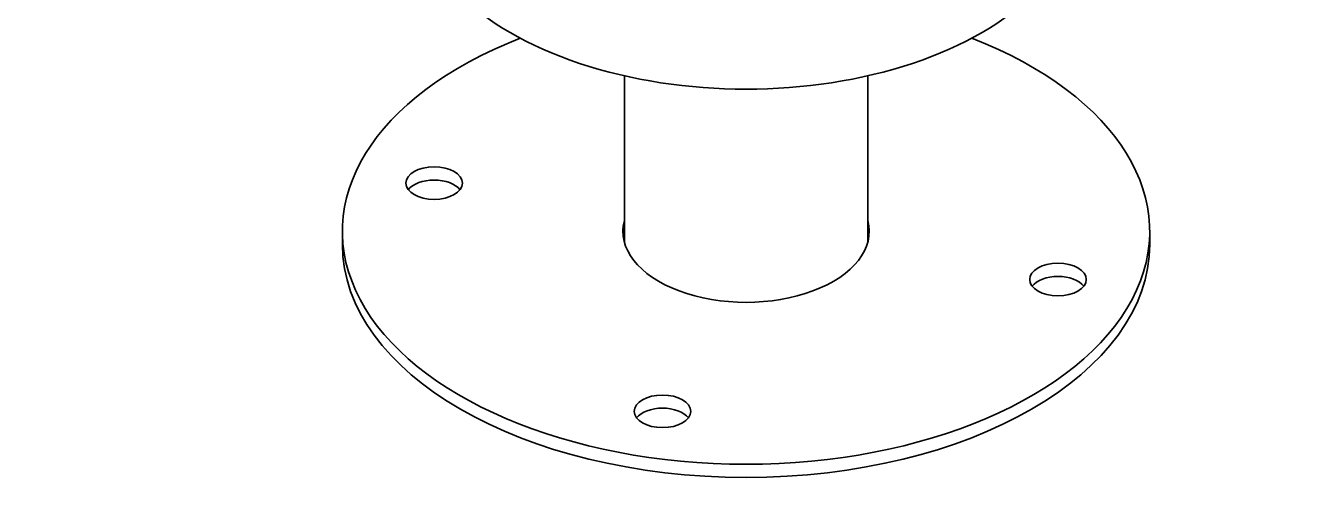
# Model space of a CAD drawing. Header units: millimetres. Extents: x 0 to 42050, y 0 to 29700.
# Drawn here: x 24414.5 to 24541.8, y 11892.5 to 11939.5 of the extents above; entities that cross this region are included whole.
import ezdxf

# ---------------------------------------------------------------- set-up
doc = ezdxf.new("R2010")
doc.units = ezdxf.units.MM
doc.header["$LTSCALE"] = 50
doc.layers.add('Visible', color=7, linetype='Continuous', lineweight=35)

msp = doc.modelspace()

# ---------------------------------------------------------------- linework, layer by layer
at = {"layer": 'Visible'}
for p, q in [((24473.81, 11918.04), (24473.81, 11934.51)), ((24497.93, 11918.04), (24497.93, 11934.51)), ((24445.87, 11919.1), (24445.87, 11917.79)), ((24525.87, 11919.1), (24525.87, 11917.79))]:
    msp.add_line(p, q, dxfattribs=at)
at = {"layer": 'Visible', "color": 9, "true_color": 0xc0c0c0}
for major_axis, start_param, end_param in [((-3300, 0), 6.086634, 9.623125), ((-3260, 0), 0, 1.750512)]:
    msp.add_ellipse((26536.67, 12505.05), major_axis=major_axis, ratio=0.57735, start_param=start_param, end_param=end_param, dxfattribs=at)
at = {"layer": 'Visible'}
for centre, major_axis, start_param, end_param in [((24485.87, 11952.25), (-33, 0), 0, 3.141593), ((24485.87, 11919.1), (-40, 0), 5.305938, 10.402025), ((24454.96, 11922.57), (-2.8, 0), 3.557545, 5.867233), ((24485.87, 11919.1), (12.2, 0), 2.989952, 6.434826), ((24485.87, 11917.79), (-12.2, 0), 6.131545, 6.190317), ((24485.87, 11917.79), (12.2, 0), 0.092869, 0.151641), ((24485.87, 11917.79), (40, 0), 3.141593, 6.283185), ((24516.78, 11913.01), (-2.8, 0), 3.557545, 5.867233), ((24477.59, 11899.95), (-2.8, 0), 3.557545, 5.867233)]:
    msp.add_ellipse(centre, major_axis=major_axis, ratio=0.57735, start_param=start_param, end_param=end_param, dxfattribs=at)
for centre, major_axis in [((24454.96, 11923.88), (2.8, 0)), ((24516.78, 11914.32), (-2.8, 0)), ((24477.59, 11901.25), (2.8, 0))]:
    msp.add_ellipse(centre, major_axis=major_axis, ratio=0.57735, dxfattribs=at)

doc.saveas('drawing.dxf')
